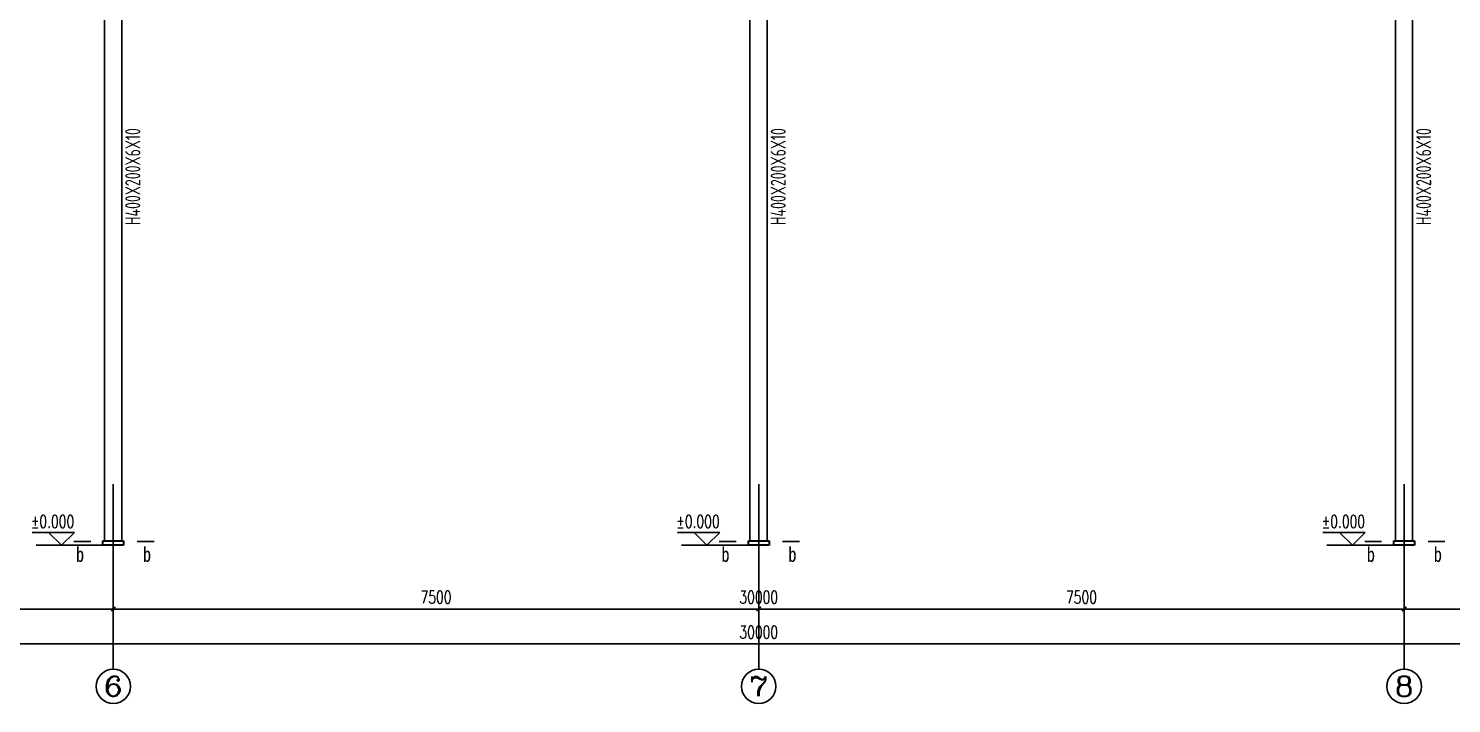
# Model space of a CAD drawing. Extents: x 14475413 to 15955882, y -732572 to -282951.
# Drawn here: x 15643812 to 15676885, y -569064 to -553368 of the extents above; entities that cross this region are included whole.
import ezdxf
from ezdxf.enums import TextEntityAlignment as Align

# ---------------------------------------------------------------- set-up
doc = ezdxf.new("R2010")
doc.units = 0
doc.header["$LTSCALE"] = 1000
doc.header["$MEASUREMENT"] = 0
doc.layers.add('10', color=7, linetype='Continuous', lineweight=35)
doc.layers.add('12', color=2, linetype='Continuous', lineweight=35)
for name, color, linetype in [('11', 3, 'Continuous'), ('3T_WOOD', 21, 'Continuous'), ('AXIS', 3, 'Continuous'), ('AXIS_TEXT', 7, 'Continuous'), ('BALCONY', 6, 'Continuous'), ('DIM_ELEV', 3, 'Continuous'), ('PUB_DIM', 3, 'Continuous'), ('PUB_TEXT', 7, 'Continuous')]:
    doc.layers.add(name, color=color, linetype=linetype)
doc.styles.add('_TCH_AXIS', font='COMPLEX', dxfattribs={"bigfont": 'GBCBIG'})
doc.styles.add('_TCH_DIM', font='SIMPLEX', dxfattribs={"bigfont": 'GBCBIG'})
doc.styles.add('_TCH_DIM_T3', font='SIMPLEX', dxfattribs={"width": 0.705882, "bigfont": 'GBCBIG'})
doc.styles.add('COMPLEX', font='COMPLEX')
doc.styles.add('TSSD_Dimension', font='Tssdeng.shx', dxfattribs={"width": 0.7, "bigfont": 'hztxt.shx'})
doc.styles.add('图框字体', font='', dxfattribs={"width": 0.8})
doc.styles.get('图框字体').set_extended_font_data('NSimSun')
doc.dimstyles.new('_TCH_ARCH&&100', dxfattribs={"dimtxt": 297.5, "dimasz": 100, "dimexe": 250, "dimexo": 300, "dimgap": 126.25, "dimtad": 1, "dimdec": 0, "dimzin": 0, "dimdsep": 46, "dimtxsty": '_TCH_DIM_T3', "dimblk": 'ARCHTICK', "dimcen": 0.09, "dimclrt": 7, "dimazin": 2, "dimtfac": 1, "dimtdec": 0, "dimtix": 1, "dimtmove": 2, "dimatfit": 3, "dimfxl": 0, "dimtolj": 1, "dimtzin": 0, "dimarcsym": 0})

# ---------------------------------------------------------------- blocks, each defined once
blk = doc.blocks.new('_ArchTick')
at = {"color": 0, "linetype": 'ByBlock', "const_width": 0.4}
blk.add_lwpolyline([(-0.5, -0.5), (0.5, 0.5)], dxfattribs=at)
blk = doc.blocks.new('*D909')
at = {"layer": 'Defpoints', "color": 0}
for p in [(15630784, -564947), (15690784, -564947), (15690784, -566866)]:
    blk.add_point(p, dxfattribs=at)
at = {"layer": 'PUB_DIM', "color": 0, "lineweight": -2}
for p, q in [((15630784, -565247), (15630784, -567116)), ((15690784, -565247), (15690784, -567116)), ((15630784, -566866), (15690784, -566866))]:
    blk.add_line(p, q, dxfattribs=at)
at = {"layer": 'PUB_DIM', "color": 0, "lineweight": -2, "xscale": 100, "yscale": 100, "zscale": 100, "rotation": 180}
blk.add_blockref('_ArchTick', (15630784, -566866), dxfattribs=at)
at = {"layer": 'PUB_DIM', "color": 0, "lineweight": -2, "xscale": 100, "yscale": 100, "zscale": 100}
blk.add_blockref('_ArchTick', (15690784, -566866), dxfattribs=at)
at = {"layer": 'PUB_DIM', "color": 7, "insert": (15660784, -566591), "char_height": 297.5, "attachment_point": 5, "style": '_TCH_DIM_T3'}
blk.add_mtext('\\A1;30000', dxfattribs=at)
blk = doc.blocks.new('*D911')
at = {"layer": 'Defpoints', "color": 0}
for p in [(15630784, -565997), (15690784, -565997), (15690784, -567679)]:
    blk.add_point(p, dxfattribs=at)
at = {"layer": 'PUB_DIM', "color": 0, "lineweight": -2}
for p, q in [((15630784, -566297), (15630784, -567929)), ((15690784, -566297), (15690784, -567929)), ((15630784, -567679), (15690784, -567679))]:
    blk.add_line(p, q, dxfattribs=at)
at = {"layer": 'PUB_DIM', "color": 0, "lineweight": -2, "xscale": 100, "yscale": 100, "zscale": 100, "rotation": 180}
blk.add_blockref('_ArchTick', (15630784, -567679), dxfattribs=at)
at = {"layer": 'PUB_DIM', "color": 0, "lineweight": -2, "xscale": 100, "yscale": 100, "zscale": 100}
blk.add_blockref('_ArchTick', (15690784, -567679), dxfattribs=at)
at = {"layer": 'PUB_DIM', "color": 7, "insert": (15660784, -567404), "char_height": 297.5, "attachment_point": 5, "style": '_TCH_DIM_T3'}
blk.add_mtext('\\A1;30000', dxfattribs=at)
blk = doc.blocks.new('*D916')
at = {"layer": 'Defpoints', "color": 0}
for p in [(15630784, -564947), (15645784, -564947), (15645784, -566866)]:
    blk.add_point(p, dxfattribs=at)
at = {"layer": 'PUB_DIM', "color": 0, "lineweight": -2}
for p, q in [((15630784, -565247), (15630784, -567116)), ((15645784, -565247), (15645784, -567116)), ((15630784, -566866), (15645784, -566866))]:
    blk.add_line(p, q, dxfattribs=at)
at = {"layer": 'PUB_DIM', "color": 0, "lineweight": -2, "xscale": 100, "yscale": 100, "zscale": 100, "rotation": 180}
blk.add_blockref('_ArchTick', (15630784, -566866), dxfattribs=at)
at = {"layer": 'PUB_DIM', "color": 0, "lineweight": -2, "xscale": 100, "yscale": 100, "zscale": 100}
blk.add_blockref('_ArchTick', (15645784, -566866), dxfattribs=at)
at = {"layer": 'PUB_DIM', "color": 7, "insert": (15638284, -566591), "char_height": 297.5, "attachment_point": 5, "style": '_TCH_DIM_T3'}
blk.add_mtext('\\A1;7500', dxfattribs=at)
blk = doc.blocks.new('*D917')
at = {"layer": 'Defpoints', "color": 0}
for p in [(15645784, -564947), (15660784, -564947), (15660784, -566866)]:
    blk.add_point(p, dxfattribs=at)
at = {"layer": 'PUB_DIM', "color": 0, "lineweight": -2}
for p, q in [((15645784, -565247), (15645784, -567116)), ((15660784, -565247), (15660784, -567116)), ((15645784, -566866), (15660784, -566866))]:
    blk.add_line(p, q, dxfattribs=at)
at = {"layer": 'PUB_DIM', "color": 0, "lineweight": -2, "xscale": 100, "yscale": 100, "zscale": 100, "rotation": 180}
blk.add_blockref('_ArchTick', (15645784, -566866), dxfattribs=at)
at = {"layer": 'PUB_DIM', "color": 0, "lineweight": -2, "xscale": 100, "yscale": 100, "zscale": 100}
blk.add_blockref('_ArchTick', (15660784, -566866), dxfattribs=at)
at = {"layer": 'PUB_DIM', "color": 7, "insert": (15653284, -566591), "char_height": 297.5, "attachment_point": 5, "style": '_TCH_DIM_T3'}
blk.add_mtext('\\A1;7500', dxfattribs=at)
blk = doc.blocks.new('*D918')
at = {"layer": 'Defpoints', "color": 0}
for p in [(15660784, -564947), (15675784, -564947), (15675784, -566866)]:
    blk.add_point(p, dxfattribs=at)
at = {"layer": 'PUB_DIM', "color": 0, "lineweight": -2}
for p, q in [((15660784, -565247), (15660784, -567116)), ((15675784, -565247), (15675784, -567116)), ((15660784, -566866), (15675784, -566866))]:
    blk.add_line(p, q, dxfattribs=at)
at = {"layer": 'PUB_DIM', "color": 0, "lineweight": -2, "xscale": 100, "yscale": 100, "zscale": 100, "rotation": 180}
blk.add_blockref('_ArchTick', (15660784, -566866), dxfattribs=at)
at = {"layer": 'PUB_DIM', "color": 0, "lineweight": -2, "xscale": 100, "yscale": 100, "zscale": 100}
blk.add_blockref('_ArchTick', (15675784, -566866), dxfattribs=at)
at = {"layer": 'PUB_DIM', "color": 7, "insert": (15668284, -566591), "char_height": 297.5, "attachment_point": 5, "style": '_TCH_DIM_T3'}
blk.add_mtext('\\A1;7500', dxfattribs=at)
blk = doc.blocks.new('*D919')
at = {"layer": 'Defpoints', "color": 0}
for p in [(15675784, -564947), (15690784, -564947), (15690784, -566866)]:
    blk.add_point(p, dxfattribs=at)
at = {"layer": 'PUB_DIM', "color": 0, "lineweight": -2}
for p, q in [((15675784, -565247), (15675784, -567116)), ((15690784, -565247), (15690784, -567116)), ((15675784, -566866), (15690784, -566866))]:
    blk.add_line(p, q, dxfattribs=at)
at = {"layer": 'PUB_DIM', "color": 0, "lineweight": -2, "xscale": 100, "yscale": 100, "zscale": 100, "rotation": 180}
blk.add_blockref('_ArchTick', (15675784, -566866), dxfattribs=at)
at = {"layer": 'PUB_DIM', "color": 0, "lineweight": -2, "xscale": 100, "yscale": 100, "zscale": 100}
blk.add_blockref('_ArchTick', (15690784, -566866), dxfattribs=at)
at = {"layer": 'PUB_DIM', "color": 7, "insert": (15683284, -566591), "char_height": 297.5, "attachment_point": 5, "style": '_TCH_DIM_T3'}
blk.add_mtext('\\A1;7500', dxfattribs=at)
blk = doc.blocks.new('*D921')
at = {"layer": 'Defpoints', "color": 0}
for p in [(15630784, -565997), (15690784, -565997), (15690784, -567679)]:
    blk.add_point(p, dxfattribs=at)
at = {"layer": 'PUB_DIM', "color": 0, "lineweight": -2}
for p, q in [((15630784, -566297), (15630784, -567929)), ((15690784, -566297), (15690784, -567929)), ((15630784, -567679), (15690784, -567679))]:
    blk.add_line(p, q, dxfattribs=at)
at = {"layer": 'PUB_DIM', "color": 0, "lineweight": -2, "xscale": 100, "yscale": 100, "zscale": 100, "rotation": 180}
blk.add_blockref('_ArchTick', (15630784, -567679), dxfattribs=at)
at = {"layer": 'PUB_DIM', "color": 0, "lineweight": -2, "xscale": 100, "yscale": 100, "zscale": 100}
blk.add_blockref('_ArchTick', (15690784, -567679), dxfattribs=at)
at = {"layer": 'PUB_DIM', "color": 7, "insert": (15660784, -567404), "char_height": 297.5, "attachment_point": 5, "style": '_TCH_DIM_T3'}
blk.add_mtext('\\A1;30000', dxfattribs=at)
blk = doc.blocks.new('_AXISO')
blk.add_circle((0, 0), 0.5)
at = {"layer": 'AXIS_TEXT', "style": 'COMPLEX', "width": 1.041667}
blk.add_attdef('A', text='', height=0.56, dxfattribs=at).set_placement((-0.25, -0.28), (0.25, -0.28), align=Align.FIT)

msp = doc.modelspace()

# ---------------------------------------------------------------- linework, layer by layer
at = {"layer": '10', "const_width": 45, "elevation": 200}
for points in [[(15644862.1, -565295.7), (15645262.1, -565295.7)], [(15646735.1, -565295.7), (15646335.1, -565295.7)], [(15659862.1, -565295.7), (15660262.1, -565295.7)], [(15661735.1, -565295.7), (15661335.1, -565295.7)], [(15674862.1, -565295.7), (15675262.1, -565295.7)], [(15676735.1, -565295.7), (15676335.1, -565295.7)]]:
    msp.add_lwpolyline(points, dxfattribs=at)
at = {"layer": '11'}
for p, q in [((15660580.1, -565284.5), (15660580.1, -544246)), ((15660980.1, -544250.3), (15660980.1, -565284.5)), ((15645580.1, -565284.5), (15645580.1, -545329.8)), ((15675980.1, -545348), (15675980.1, -565284.5)), ((15645980.1, -545482.9), (15645980.1, -565284.5)), ((15675580.1, -565284.5), (15675580.1, -545482.3)), ((15643988.2, -565384.5, -200), (15645543.8, -565384.5)), ((15658988.2, -565384.5, -200), (15660543.8, -565384.5)), ((15673988.2, -565384.5, -200), (15675543.8, -565384.5))]:
    msp.add_line(p, q, dxfattribs=at)
at = {"layer": '12'}
for p, q in [((15645543.8, -565284.5), (15646023.8, -565284.5)), ((15645543.8, -565384.5), (15645543.8, -565284.5)), ((15646023.8, -565384.5), (15645543.8, -565384.5)), ((15646023.8, -565284.5), (15646023.8, -565384.5)), ((15660543.8, -565284.5), (15661023.8, -565284.5)), ((15660543.8, -565384.5), (15660543.8, -565284.5)), ((15661023.8, -565384.5), (15660543.8, -565384.5)), ((15661023.8, -565284.5), (15661023.8, -565384.5)), ((15675543.8, -565284.5), (15676023.8, -565284.5)), ((15675543.8, -565384.5), (15675543.8, -565284.5)), ((15676023.8, -565384.5), (15675543.8, -565384.5)), ((15676023.8, -565284.5), (15676023.8, -565384.5))]:
    msp.add_line(p, q, dxfattribs=at)
at = {"layer": '3T_WOOD', "ltscale": 0.5}
for p, q in [((15645783.8, -565967.1), (15645783.8, -563961)), ((15660783.8, -565967.1), (15660783.8, -563961)), ((15675783.8, -565967.1), (15675783.8, -563961))]:
    msp.add_line(p, q, dxfattribs=at)
at = {"layer": 'AXIS'}
for p, q in [((15645783.8, -565885.3), (15645783.8, -568264.2)), ((15660783.8, -565885.3), (15660783.8, -568264.2)), ((15675783.8, -565885.3), (15675783.8, -568264.2))]:
    msp.add_line(p, q, dxfattribs=at)
at = {"layer": 'DIM_ELEV'}
for p, q in [((15644879.7, -565084.5), (15643897.4, -565084.5)), ((15644579.7, -565384.5), (15644279.7, -565084.5)), ((15644579.7, -565384.5), (15644879.7, -565084.5)), ((15659879.7, -565084.5), (15658897.4, -565084.5)), ((15659579.7, -565384.5), (15659279.7, -565084.5)), ((15659579.7, -565384.5), (15659879.7, -565084.5)), ((15674879.7, -565084.5), (15673897.4, -565084.5)), ((15674579.7, -565384.5), (15674279.7, -565084.5)), ((15674579.7, -565384.5), (15674879.7, -565084.5))]:
    msp.add_line(p, q, dxfattribs=at)

# ---------------------------------------------------------------- block references
at = {"layer": 'AXIS'}
ref = msp.add_blockref('_AXISO', (15645783.8, -568664.2), dxfattribs=dict(at, xscale=800, yscale=800, zscale=800))
ref.add_attrib('A', '6', dxfattribs={"layer": 'AXIS_TEXT', "ltscale": 0.5, "height": 452.5, "style": '_TCH_AXIS', "width": 1.5}).set_placement((15645557.5, -568890.5), (15646010.1, -568890.5), align=Align.FIT)
ref = msp.add_blockref('_AXISO', (15660783.8, -568664.2), dxfattribs=dict(at, xscale=800, yscale=800, zscale=800))
ref.add_attrib('A', '7', dxfattribs={"layer": 'AXIS_TEXT', "ltscale": 0.5, "height": 452.5, "style": '_TCH_AXIS', "width": 1.5}).set_placement((15660557.5, -568890.5), (15661010.1, -568890.5), align=Align.FIT)
ref = msp.add_blockref('_AXISO', (15675783.8, -568664.2), dxfattribs=dict(at, xscale=800, yscale=800, zscale=800))
ref.add_attrib('A', '8', dxfattribs={"layer": 'AXIS_TEXT', "ltscale": 0.5, "height": 452.5, "style": '_TCH_AXIS', "width": 1.5}).set_placement((15675557.5, -568890.5), (15676010.1, -568890.5), align=Align.FIT)

# ---------------------------------------------------------------- texts
at = {"layer": '10', "style": '图框字体', "width": 0.8}
for p in [(15644915.6, -565770.7), (15646471.8, -565770.7), (15659915.6, -565770.7), (15661471.8, -565770.7), (15674915.6, -565770.7), (15676471.8, -565770.7)]:
    msp.add_text('b', height=350, dxfattribs=at).set_placement(p)
at = {"layer": 'BALCONY', "style": 'TSSD_Dimension', "width": 0.7}
for p in [(15646236.1, -556814, 1287), (15661236.1, -556814, 1287), (15676236.1, -556814, 1287)]:
    msp.add_text('H400X200X6X10', height=350, rotation=90, dxfattribs=at).set_placement(p, align=Align.MIDDLE)
at = {"layer": 'PUB_TEXT', "style": '_TCH_DIM', "width": 0.705882}
for p in [(15643867.4, -564979.5), (15658867.4, -564979.5), (15673867.4, -564979.5)]:
    msp.add_text('%%P0.000', height=297.5, dxfattribs=at).set_placement(p)

# ---------------------------------------------------------------- dimensions: what is measured, and where the dimension line sits
at = {"layer": 'PUB_DIM'}
for p1, p2, distance, text, picture, middle in [((15630783.8, -564946.6), (15690783.8, -564946.6), -1919.1, '30000', '*D909', (15660783.8, -566590.7)), ((15630783.8, -564946.6), (15645783.8, -564946.6), -1919.1, '7500', '*D916', (15638283.8, -566590.7)), ((15645783.8, -564946.6), (15660783.8, -564946.6), -1919.1, '7500', '*D917', (15653283.8, -566590.7)), ((15660783.8, -564946.6), (15675783.8, -564946.6), -1919.1, '7500', '*D918', (15668283.8, -566590.7)), ((15675783.8, -564946.6), (15690783.8, -564946.6), -1919.1, '7500', '*D919', (15683283.8, -566590.7)), ((15630783.8, -565996.5), (15690783.8, -565996.5), -1682.5, '30000', '*D911', (15660783.8, -567404.1)), ((15630783.8, -565996.5), (15690783.8, -565996.5), -1682.5, '30000', '*D921', (15660783.8, -567404.1))]:
    dim = msp.add_aligned_dim(p1=p1, p2=p2, distance=distance, text=text, dimstyle='_TCH_ARCH&&100', dxfattribs=at)
    dim.commit()
    dim.dimension.update_dxf_attribs({"geometry": picture, "text_midpoint": middle})

doc.saveas('drawing.dxf')
